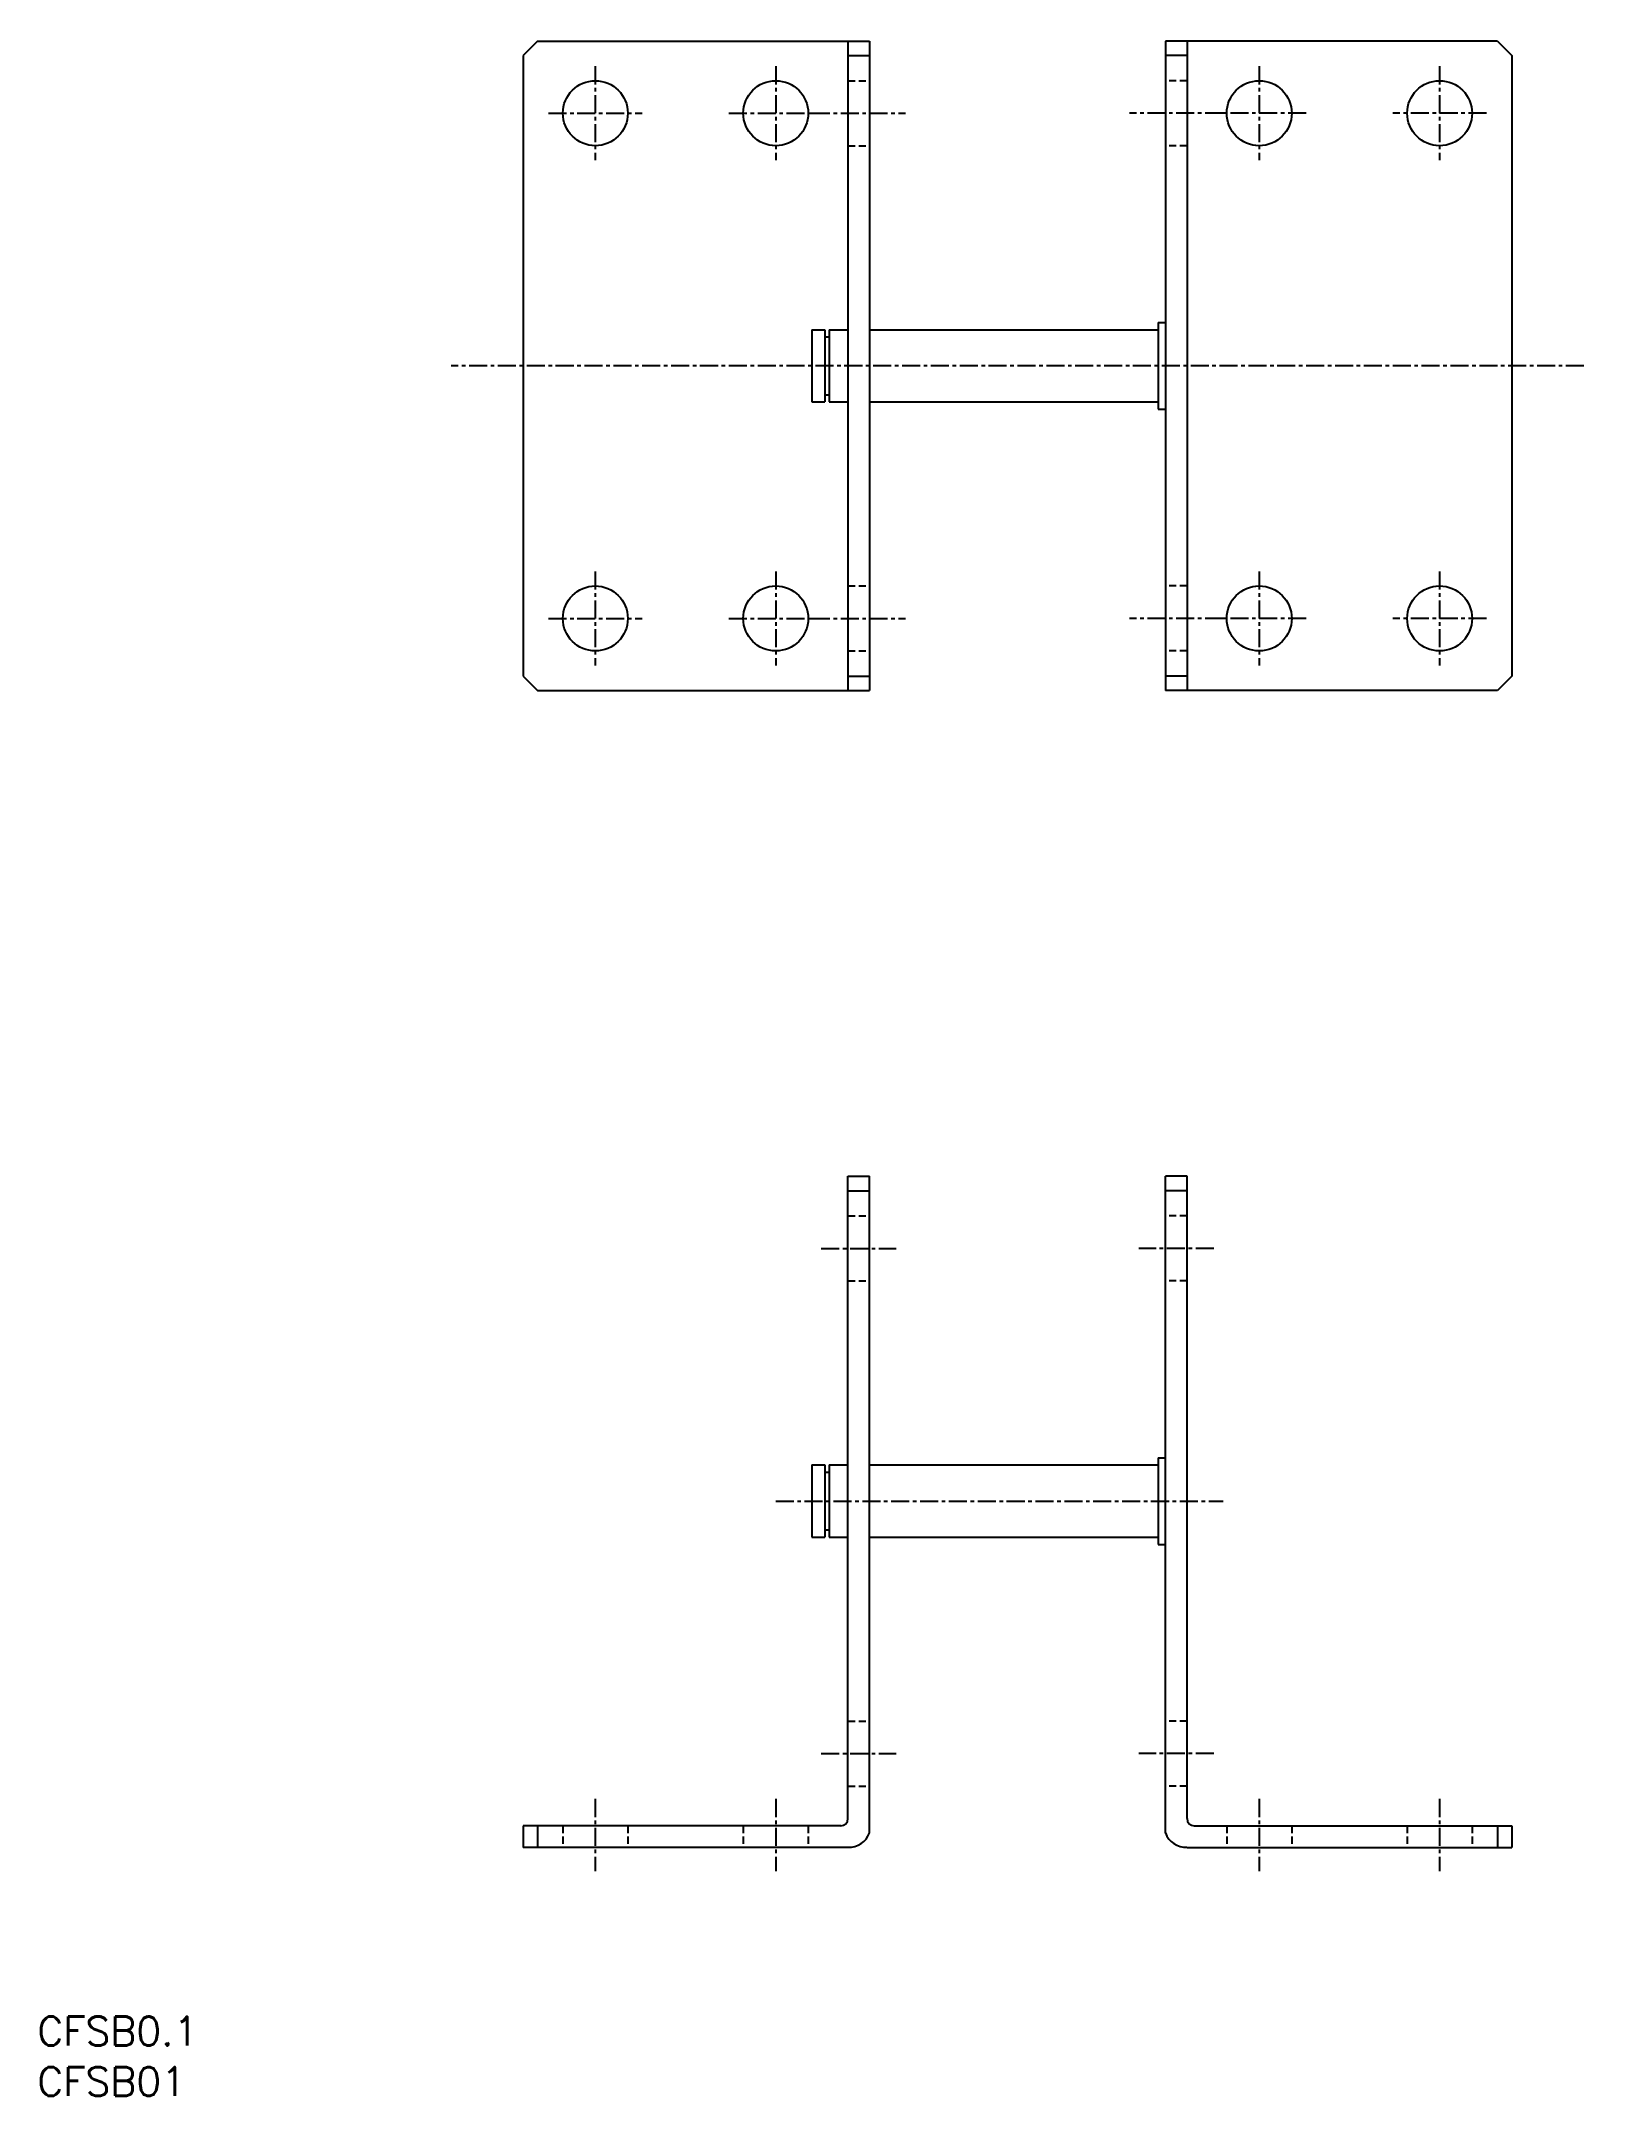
# Model space of a CAD drawing. Extents: x 87 to 194, y 67 to 209.
import ezdxf

# ---------------------------------------------------------------- set-up
doc = ezdxf.new("R2010")
doc.units = 0
doc.linetypes.add('CENTER', pattern=[2, 1.25, -0.25, 0.25, -0.25])
doc.linetypes.add('DASHED', pattern=[0.75, 0.5, -0.25])
doc.layers.get('0').update_dxf_attribs({"linetype": 'CONTINUOUS'})
doc.layers.add('CENTER', color=1, linetype='CENTER')
doc.styles.get("Standard").update_dxf_attribs({"font": 'txt.shx', "bigfont": 'extfont.shx'})

msp = doc.modelspace()

# ---------------------------------------------------------------- linework, layer by layer
at = {"color": 7, "linetype": 'CONTINUOUS'}
for p, q in [((121.54, 209.39), (120.54, 208.39)), ((121.54, 209.39), (144.54, 209.39)), ((143.04, 209.39), (143.04, 164.39)), ((144.54, 209.39), (144.54, 164.39)), ((165.04, 209.39), (165.04, 164.39)), ((188.04, 209.39), (165.04, 209.39)), ((166.54, 209.39), (166.54, 164.39)), ((188.04, 209.39), (189.04, 208.39)), ((120.54, 208.39), (120.54, 165.39)), ((143.04, 208.39), (144.54, 208.39)), ((166.54, 208.39), (165.04, 208.39)), ((189.04, 208.39), (189.04, 165.39)), ((140.54, 189.39), (141.44, 189.39)), ((140.54, 189.39), (140.54, 184.39)), ((141.44, 189.39), (141.44, 184.39)), ((141.74, 189.39), (141.74, 184.39)), ((141.74, 189.39), (143.04, 189.39)), ((144.54, 189.39), (164.54, 189.39)), ((164.54, 189.89), (164.54, 183.89)), ((164.54, 189.89), (165.04, 189.89)), ((141.44, 188.89), (141.74, 188.89)), ((140.54, 184.39), (141.44, 184.39)), ((141.44, 184.89), (141.74, 184.89)), ((141.74, 184.39), (143.04, 184.39)), ((144.54, 184.39), (164.54, 184.39)), ((164.54, 183.89), (165.04, 183.89)), ((120.54, 165.39), (121.54, 164.39)), ((143.04, 165.39), (144.54, 165.39)), ((166.54, 165.39), (165.04, 165.39)), ((189.04, 165.39), (188.04, 164.39)), ((121.54, 164.39), (144.54, 164.39)), ((188.04, 164.39), (165.04, 164.39)), ((143.04, 130.75), (144.54, 130.75)), ((143.04, 86.25), (143.04, 130.75)), ((143.04, 129.75), (144.54, 129.75)), ((144.54, 85.25), (144.54, 130.75)), ((166.54, 130.75), (165.04, 130.75)), ((165.04, 85.25), (165.04, 130.75)), ((166.54, 129.75), (165.04, 129.75)), ((166.54, 86.25), (166.54, 130.75)), ((164.54, 111.25), (165.04, 111.25)), ((164.54, 111.25), (164.54, 105.25)), ((140.54, 110.75), (140.54, 105.75)), ((140.54, 110.75), (141.44, 110.75)), ((141.44, 110.75), (141.44, 105.75)), ((141.44, 110.25), (141.74, 110.25)), ((141.74, 110.75), (143.04, 110.75)), ((141.74, 110.75), (141.74, 105.75)), ((144.54, 110.75), (164.54, 110.75)), ((140.54, 105.75), (141.44, 105.75)), ((141.44, 106.25), (141.74, 106.25)), ((141.74, 105.75), (143.04, 105.75)), ((144.54, 105.75), (164.54, 105.75)), ((164.54, 105.25), (165.04, 105.25)), ((142.54, 85.75), (120.54, 85.75)), ((120.54, 85.75), (120.54, 84.25)), ((121.54, 85.75), (121.54, 84.25)), ((167.04, 85.75), (189.04, 85.75)), ((188.04, 85.75), (188.04, 84.25)), ((189.04, 85.75), (189.04, 84.25)), ((143.04, 84.25), (120.54, 84.25)), ((166.54, 84.25), (189.04, 84.25))]:
    msp.add_line(p, q, dxfattribs=at)
at = {"color": 3, "linetype": 'DASHED'}
for p, q in [((143.04, 206.64), (144.54, 206.64)), ((166.54, 206.64), (165.04, 206.64)), ((143.04, 202.14), (144.54, 202.14)), ((166.54, 202.14), (165.04, 202.14)), ((143.04, 171.64), (144.54, 171.64)), ((166.54, 171.64), (165.04, 171.64)), ((143.04, 167.14), (144.54, 167.14)), ((166.54, 167.14), (165.04, 167.14)), ((143.04, 128), (144.54, 128)), ((166.54, 128), (165.04, 128)), ((143.04, 123.5), (144.54, 123.5)), ((166.54, 123.5), (165.04, 123.5)), ((143.04, 93), (144.54, 93)), ((166.54, 93), (165.04, 93)), ((143.04, 88.5), (144.54, 88.5)), ((166.54, 88.5), (165.04, 88.5)), ((123.29, 85.75), (123.29, 84.25)), ((127.79, 85.75), (127.79, 84.25)), ((135.79, 85.75), (135.79, 84.25)), ((140.29, 85.75), (140.29, 84.25)), ((169.29, 85.75), (169.29, 84.25)), ((173.79, 85.75), (173.79, 84.25)), ((181.79, 85.75), (181.79, 84.25)), ((186.29, 85.75), (186.29, 84.25))]:
    msp.add_line(p, q, dxfattribs=at)
at = {"color": 7, "linetype": 'CONTINUOUS'}
for centre in [(125.54, 204.39), (138.04, 204.39), (171.54, 204.39), (184.04, 204.39), (125.54, 169.39), (138.04, 169.39), (171.54, 169.39), (184.04, 169.39)]:
    msp.add_circle(centre, 2.25, dxfattribs=at)
for centre, radius, start, end in [((142.54, 86.25), 0.5, 270, 0), ((167.04, 86.25), 0.5, 180, 270), ((143.1, 85.79), 1.53, 267.6884, 339.6917), ((166.47, 85.79), 1.53, 200.3083, 272.3116)]:
    msp.add_arc(centre, radius, start, end, dxfattribs=at)
at = {"layer": 'CENTER', "color": 1, "linetype": 'CENTER'}
for p, q in [((125.54, 207.64), (125.54, 201.14)), ((138.04, 207.64), (138.04, 201.14)), ((171.54, 207.64), (171.54, 201.14)), ((184.04, 207.64), (184.04, 201.14)), ((122.29, 204.39), (128.79, 204.39)), ((134.79, 204.39), (141.29, 204.39)), ((140.54, 204.39), (147.04, 204.39)), ((169.04, 204.39), (162.54, 204.39)), ((174.79, 204.39), (168.29, 204.39)), ((187.29, 204.39), (180.79, 204.39)), ((194.04, 186.89), (115.54, 186.89)), ((125.54, 172.64), (125.54, 166.14)), ((138.04, 172.64), (138.04, 166.14)), ((171.54, 172.64), (171.54, 166.14)), ((184.04, 172.64), (184.04, 166.14)), ((122.29, 169.39), (128.79, 169.39)), ((134.79, 169.39), (141.29, 169.39)), ((140.54, 169.39), (147.04, 169.39)), ((169.04, 169.39), (162.54, 169.39)), ((174.79, 169.39), (168.29, 169.39)), ((187.29, 169.39), (180.79, 169.39)), ((141.19, 125.75), (146.39, 125.75)), ((168.39, 125.75), (163.19, 125.75)), ((138.04, 108.25), (169.04, 108.25)), ((141.19, 90.75), (146.39, 90.75)), ((168.39, 90.75), (163.19, 90.75)), ((125.54, 87.61), (125.54, 82.61)), ((138.04, 87.61), (138.04, 82.61)), ((171.54, 87.61), (171.54, 82.61)), ((184.04, 87.61), (184.04, 82.61))]:
    msp.add_line(p, q, dxfattribs=at)

# ---------------------------------------------------------------- texts
for s, p in [('CFSB0.1', (86.88, 70.53)), ('CFSB01', (86.88, 67.04))]:
    msp.add_text(s, height=2).set_placement(p)

doc.saveas('drawing.dxf')
